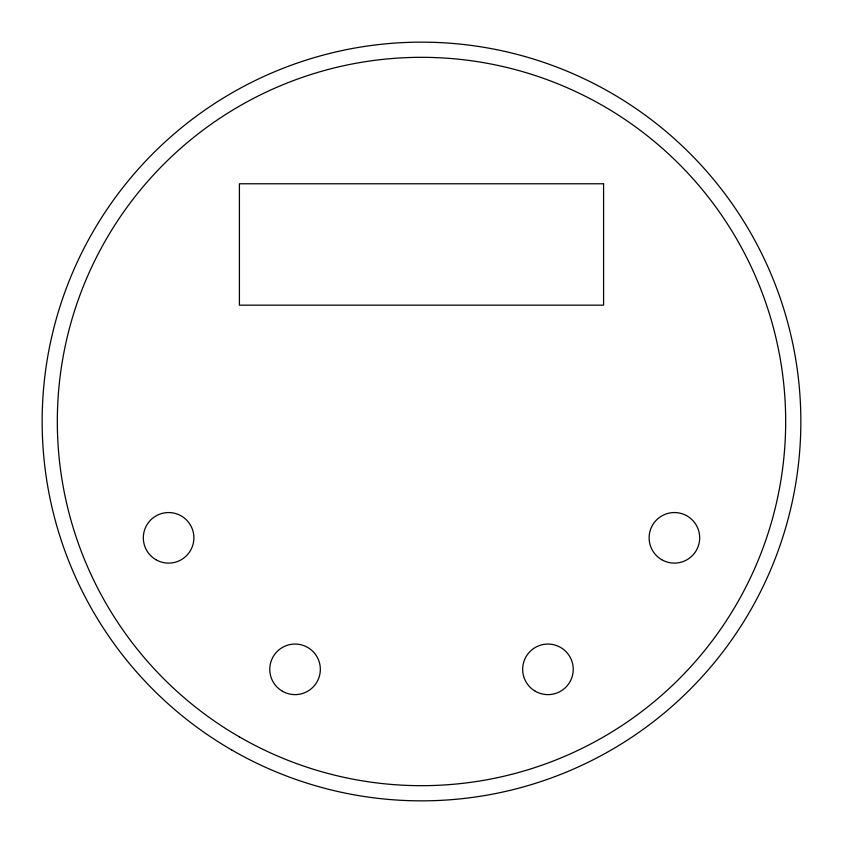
<?xml version="1.0" encoding="UTF-8"?>
<svg xmlns="http://www.w3.org/2000/svg" width="843" height="843" viewBox="0 0 843 843"><rect width="100%" height="100%" fill="white"/><g stroke="black" fill="none" stroke-linecap="round" stroke-linejoin="round"><path stroke-width="1.26" d="M603.588 183.774L239.412 183.774L239.412 305.166L603.588 305.166L603.588 183.774M231.825 750.028A379.35 379.35 0 0 0 800.85 421.5A379.35 379.35 0 0 0 231.825 92.972A379.35 379.35 0 0 0 231.825 750.028M239.412 736.887A364.176 364.176 0 0 0 785.676 421.5A364.176 364.176 0 0 0 239.412 106.113A364.176 364.176 0 0 0 239.412 736.887M155.955 559.731A25.29 25.29 0 0 0 193.89 537.834A25.29 25.29 0 0 0 155.955 515.937A25.29 25.29 0 0 0 155.955 559.731M282.405 691.239A25.29 25.29 0 0 0 320.34 669.342A25.29 25.29 0 0 0 282.405 647.445A25.29 25.29 0 0 0 282.405 691.239M535.305 691.239A25.29 25.29 0 0 0 573.24 669.342A25.29 25.29 0 0 0 535.305 647.445A25.29 25.29 0 0 0 535.305 691.239M661.755 559.731A25.29 25.29 0 0 0 699.69 537.834A25.29 25.29 0 0 0 661.755 515.937A25.29 25.29 0 0 0 661.755 559.731"/></g></svg>
